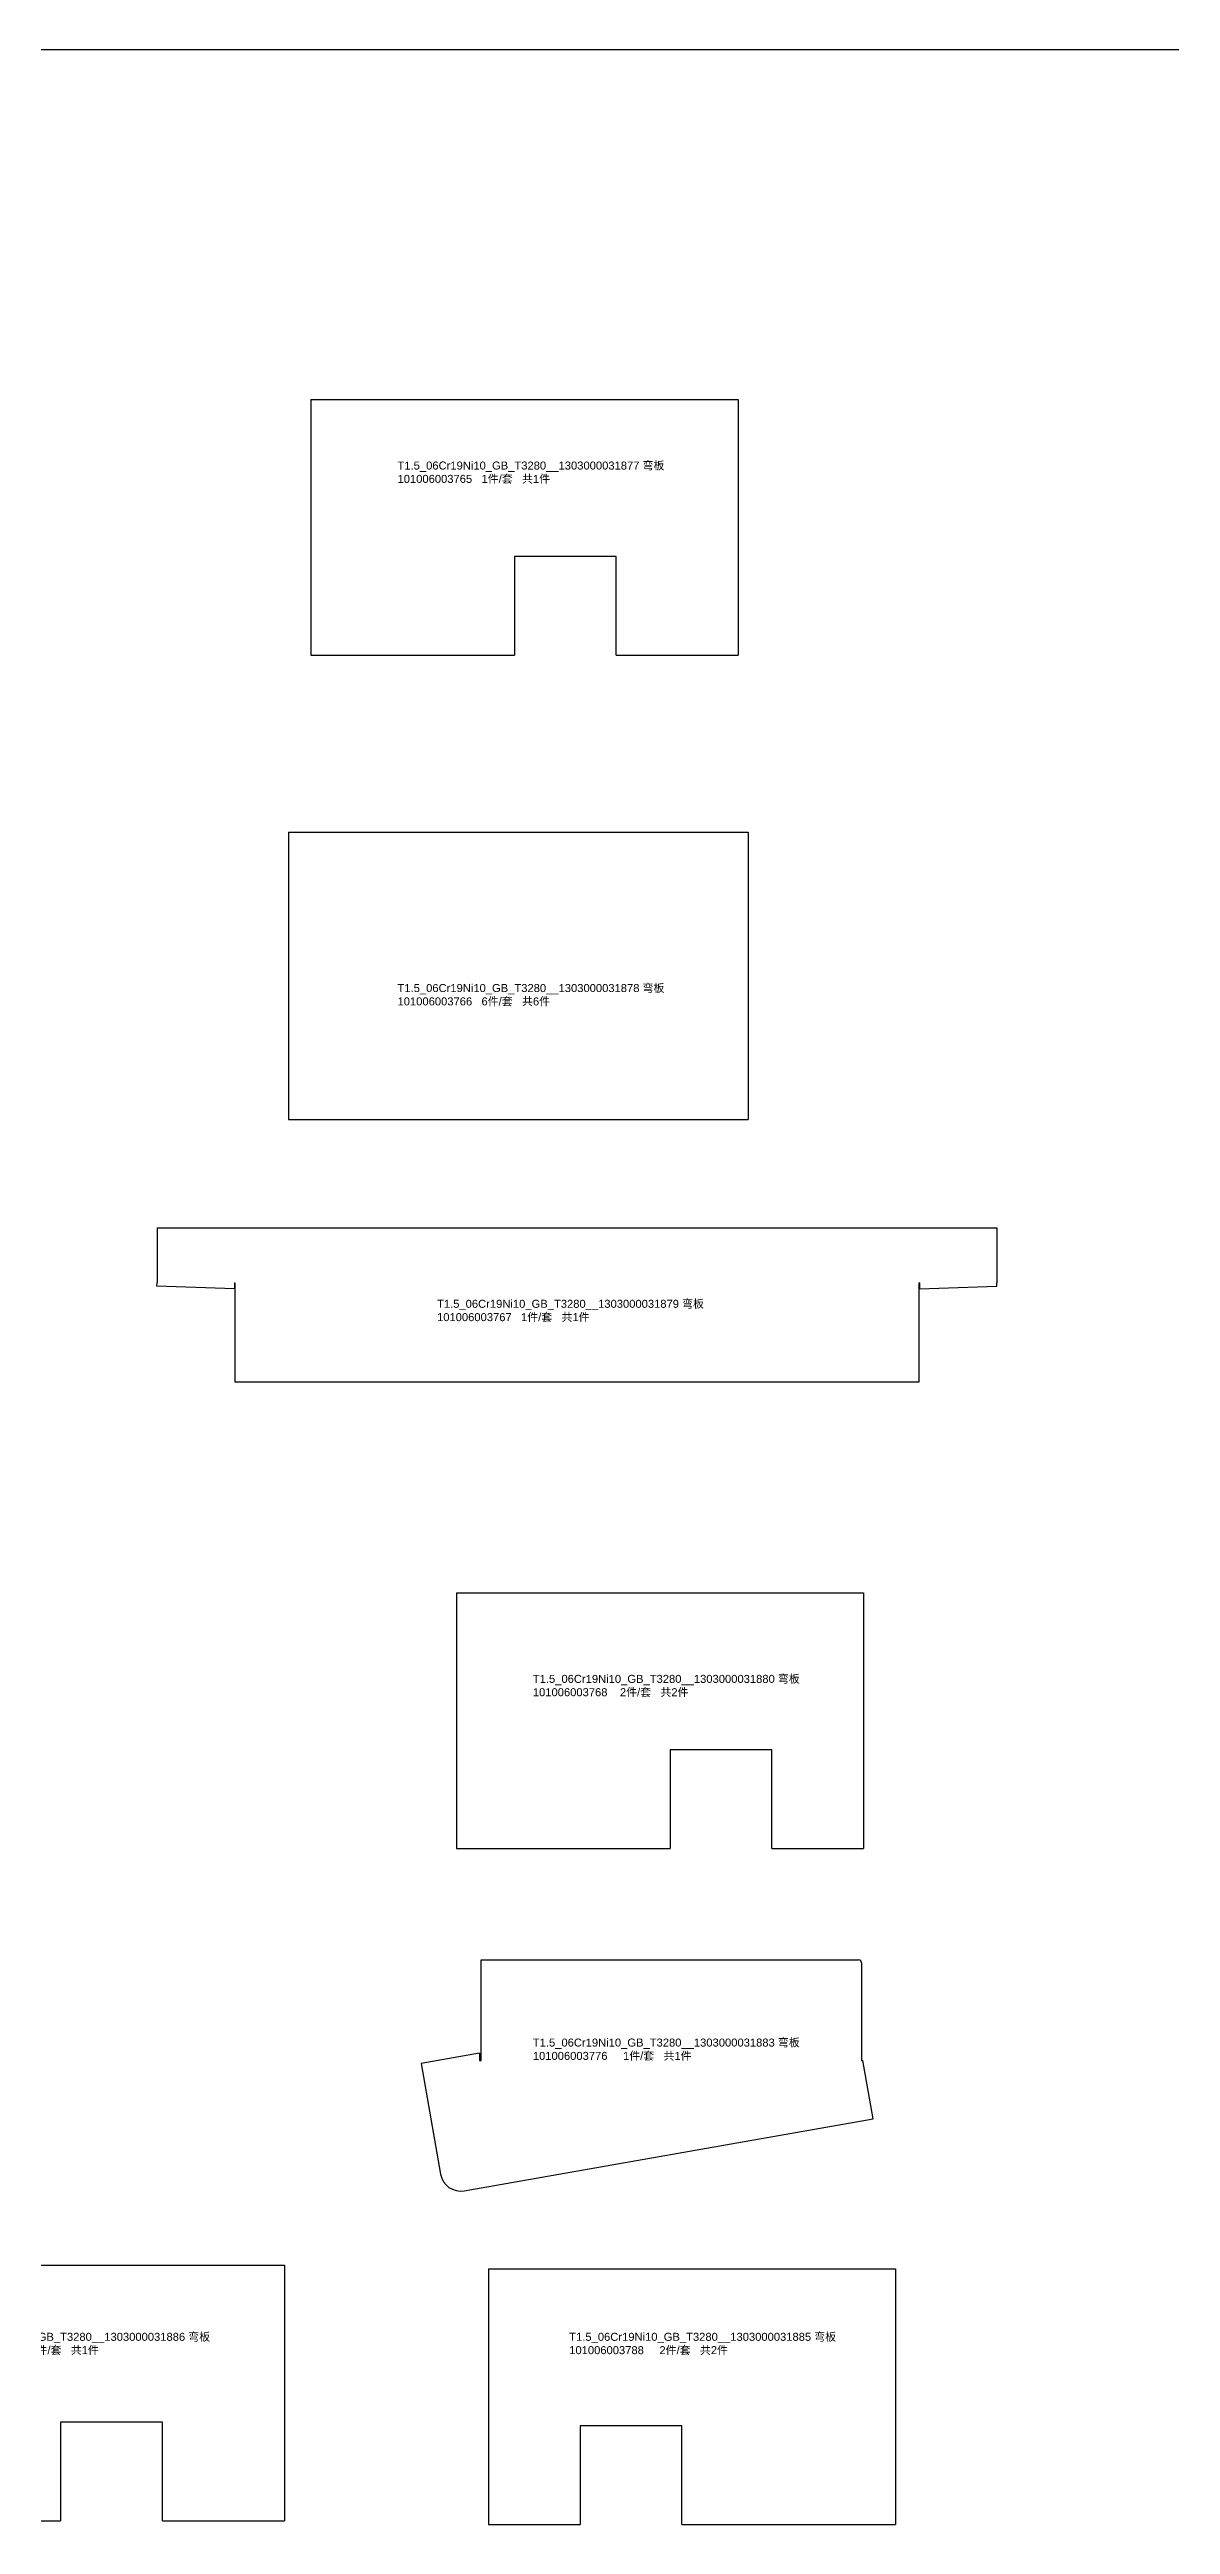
# Model space of a CAD drawing. Extents: x -9926 to 7440, y -3093 to 58.
# Drawn here: x -6140 to -5588, y -1183 to 35 of the extents above; entities that cross this region are included whole.
import ezdxf

# ---------------------------------------------------------------- set-up
doc = ezdxf.new("R2010")
doc.units = 0
doc.header["$MEASUREMENT"] = 0
doc.layers.get('0').update_dxf_attribs({"linetype": 'CONTINUOUS'})
doc.layers.add('粗实线', color=7, linetype='CONTINUOUS')
doc.styles.get("Standard").update_dxf_attribs({"font": 'arial.ttf'})

msp = doc.modelspace()

# ---------------------------------------------------------------- linework, layer by layer
at = {"color": 1}
msp.add_line((-9925.56189, 34.82289), (7440.09699, 34.82289), dxfattribs=at)
at = {"layer": '粗实线', "linetype": 'CONTINUOUS'}
for p, q in [((-6010.97046, -137.45847), (-5800.97046, -137.45847)), ((-6010.97046, -137.45847), (-6010.97046, -263.18645)), ((-5800.97046, -137.45847), (-5800.97046, -263.18645)), ((-5860.97046, -214.68645), (-5910.97046, -214.68645)), ((-5910.97046, -214.68645), (-5910.97046, -263.18645)), ((-5860.97046, -263.18645), (-5860.97046, -214.68645)), ((-6010.97046, -263.18645), (-5910.97046, -263.18645)), ((-5860.97046, -263.18645), (-5800.97046, -263.18645)), ((-6021.97269, -350.17654), (-5796.07269, -350.17654)), ((-6021.97269, -350.17654), (-6021.97269, -491.63251)), ((-5796.07269, -350.17654), (-5796.07269, -491.63251)), ((-6021.97269, -491.63251), (-5796.07269, -491.63251)), ((-6086.65884, -544.92853), (-6086.65884, -571.92853)), ((-6086.65884, -544.92853), (-5673.75884, -544.92853)), ((-5673.75884, -544.92853), (-5673.75884, -571.92853)), ((-6086.716, -573.59256), (-6086.65884, -571.92853)), ((-6048.65884, -571.92853), (-6048.45884, -571.92853)), ((-6048.65884, -571.92853), (-6048.65884, -574.89988)), ((-6048.45884, -571.92853), (-6048.45884, -620.65651)), ((-5711.75884, -571.92853), (-5711.95884, -571.92853)), ((-5711.95884, -620.65651), (-5711.95884, -571.92853)), ((-5711.75884, -571.92853), (-5711.75884, -574.89988)), ((-5673.70168, -573.59256), (-5673.75884, -571.92853)), ((-6048.65884, -574.89988), (-6086.716, -573.59256)), ((-5711.75884, -574.89988), (-5673.70168, -573.59256)), ((-6048.45884, -620.65651), (-5711.95884, -620.65651)), ((-5939.37378, -724.56773), (-5939.37378, -850.29572)), ((-5939.37378, -724.56773), (-5739.37378, -724.56773)), ((-5739.37378, -724.56773), (-5739.37378, -850.29572)), ((-5784.37378, -801.79572), (-5834.37378, -801.79572)), ((-5834.37378, -801.79572), (-5834.37378, -850.29572)), ((-5784.37378, -850.29572), (-5784.37378, -801.79572)), ((-5939.37378, -850.29572), (-5834.37378, -850.29572)), ((-5784.37378, -850.29572), (-5739.37378, -850.29572)), ((-5927.35657, -905.08255), (-5741.76938, -905.08255)), ((-5927.35657, -954.56054), (-5927.35657, -905.08255)), ((-5740.26938, -906.58255), (-5740.26938, -954.56054)), ((-5928.10657, -950.94278), (-5956.85657, -956.01218)), ((-5956.85657, -956.01218), (-5947.23869, -1010.5579)), ((-5928.10657, -950.94278), (-5928.10657, -954.56054)), ((-5928.10657, -954.56054), (-5927.35657, -954.56054)), ((-5740.26938, -954.56054), (-5739.60815, -954.56054)), ((-5734.55639, -983.21054), (-5739.60815, -954.56054)), ((-5935.65413, -1018.66949), (-5734.55639, -983.21054)), ((-6234.06257, -1055.31016), (-6024.06257, -1055.31016)), ((-6024.06257, -1055.31016), (-6024.06257, -1181.03815)), ((-5923.64019, -1057.14858), (-5723.64019, -1057.14858)), ((-5923.64019, -1057.14858), (-5923.64019, -1182.87656)), ((-5723.64019, -1057.14858), (-5723.64019, -1182.87656)), ((-6084.06257, -1132.53815), (-6134.06257, -1132.53815)), ((-6134.06257, -1132.53815), (-6134.06257, -1181.03815)), ((-6084.06257, -1181.03815), (-6084.06257, -1132.53815)), ((-5828.64019, -1134.37656), (-5878.64019, -1134.37656)), ((-5878.64019, -1134.37656), (-5878.64019, -1182.87656)), ((-5828.64019, -1182.87656), (-5828.64019, -1134.37656)), ((-6234.06257, -1181.03815), (-6134.06257, -1181.03815)), ((-6084.06257, -1181.03815), (-6024.06257, -1181.03815)), ((-5923.64019, -1182.87656), (-5878.64019, -1182.87656)), ((-5828.64019, -1182.87656), (-5723.64019, -1182.87656))]:
    msp.add_line(p, q, dxfattribs=at)
for centre, radius, start, end in [((-5741.76938, -906.58255), 1.5, 0, 90), ((-5937.39061, -1008.82142), 10, 190, 280)]:
    msp.add_arc(centre, radius, start, end, dxfattribs=at)

# ---------------------------------------------------------------- texts
at = {"color": 2, "char_height": 3.9375, "width": 146.6268946, "attachment_point": 1}
for s, insert in [('T1.5_06Cr19Ni10_GB_T3280__1303000031877 {\\fSimSun|b0|i0|c134|p34;弯板 }101006003765   1{\\fSimSun|b0|i0|c134|p34;件}/{\\fSimSun|b0|i0|c134|p34;套}   {\\fSimSun|b0|i0|c134|p34;共}1{\\fSimSun|b0|i0|c134|p34;件}', (-5968.43107, -167.90316)), ('T1.5_06Cr19Ni10_GB_T3280__1303000031878 {\\fSimSun|b0|i0|c134|p34;弯板 }101006003766   6{\\fSimSun|b0|i0|c134|p34;件}/{\\fSimSun|b0|i0|c134|p34;套}   {\\fSimSun|b0|i0|c134|p34;共}6{\\fSimSun|b0|i0|c134|p34;件}', (-5968.43107, -424.97446)), ('T1.5_06Cr19Ni10_GB_T3280__1303000031879 {\\fSimSun|b0|i0|c134|p34;弯板 }101006003767   1{\\fSimSun|b0|i0|c134|p34;件}/{\\fSimSun|b0|i0|c134|p34;套}   {\\fSimSun|b0|i0|c134|p34;共}1{\\fSimSun|b0|i0|c134|p34;件}', (-5948.99632, -580.3235)), ('T1.5_06Cr19Ni10_GB_T3280__1303000031880 {\\fSimSun|b0|i0|c134|p34;弯板 }101006003768    2{\\fSimSun|b0|i0|c134|p34;件}/{\\fSimSun|b0|i0|c134|p34;套}   {\\fSimSun|b0|i0|c134|p34;共}2{\\fSimSun|b0|i0|c134|p34;件}', (-5901.89981, -764.8622)), ('T1.5_06Cr19Ni10_GB_T3280__1303000031883 {\\fSimSun|b0|i0|c134|p34;弯板 }101006003776     1{\\fSimSun|b0|i0|c134|p34;件}/{\\fSimSun|b0|i0|c134|p34;套}   {\\fSimSun|b0|i0|c134|p34;共}1{\\fSimSun|b0|i0|c134|p34;件}', (-5901.89981, -943.79734)), ('T1.5_06Cr19Ni10_GB_T3280__1303000031886 {\\fSimSun|b0|i0|c134|p34;弯板 }101006003789    1{\\fSimSun|b0|i0|c134|p34;件}/{\\fSimSun|b0|i0|c134|p34;套}   {\\fSimSun|b0|i0|c134|p34;共}1{\\fSimSun|b0|i0|c134|p34;件}', (-6191.80285, -1088.56926)), ('T1.5_06Cr19Ni10_GB_T3280__1303000031885 {\\fSimSun|b0|i0|c134|p34;弯板 }101006003788     2{\\fSimSun|b0|i0|c134|p34;件}/{\\fSimSun|b0|i0|c134|p34;套}   {\\fSimSun|b0|i0|c134|p34;共}2{\\fSimSun|b0|i0|c134|p34;件}', (-5884.01188, -1088.56926))]:
    msp.add_mtext(s, dxfattribs=dict(at, insert=insert))

doc.saveas('drawing.dxf')
